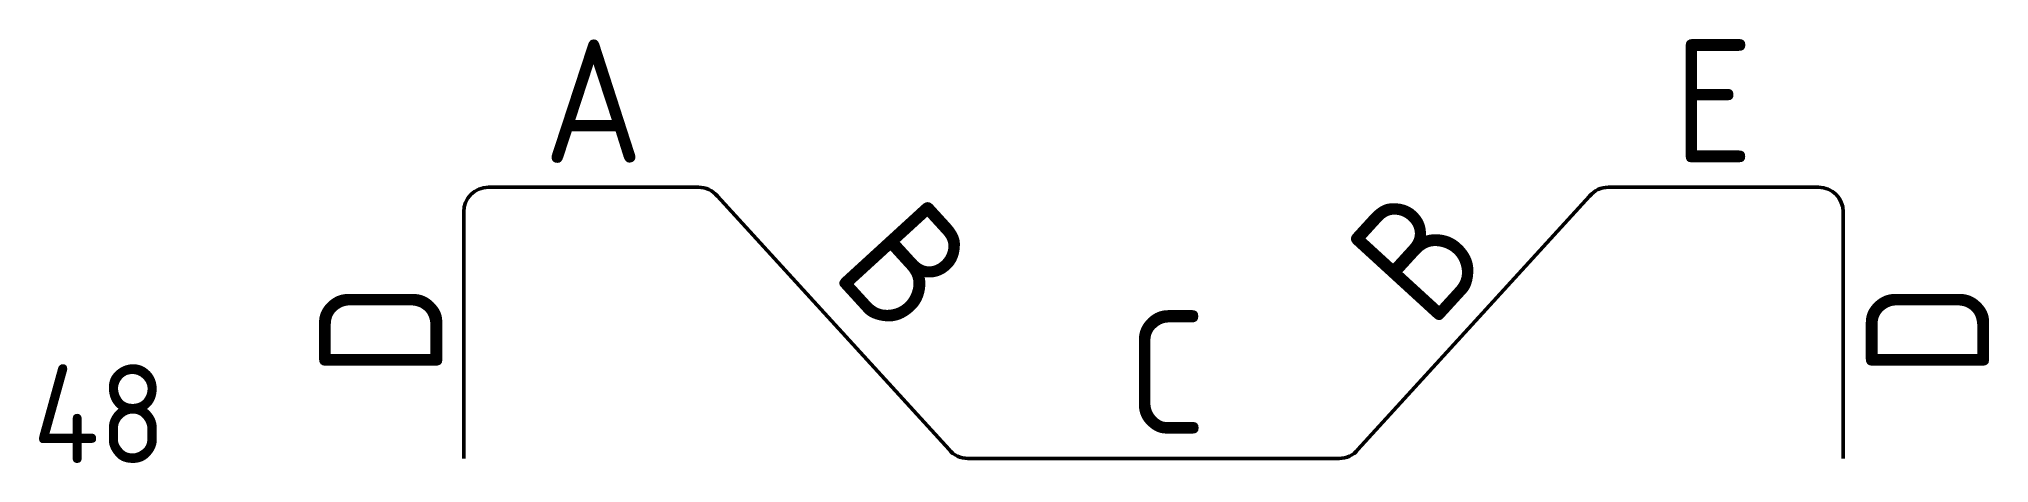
# Model space of a CAD drawing. Extents: x 234219 to 234615, y -47390 to -47304.
import ezdxf
from ezdxf.enums import TextEntityAlignment as Align

# ---------------------------------------------------------------- set-up
doc = ezdxf.new("R2010")
doc.units = 0
doc.layers.add('posedit.mtr.bar', color=7, linetype='Continuous', lineweight=50)
doc.layers.add('posedit.mtr.hidden', color=144, linetype='Continuous', plot=False)
doc.layers.add('posedit.mtr.text', color=3, linetype='Continuous')
doc.styles.add('posedit.ISOCPEUR', font='isocpeur.ttf', dxfattribs={"width": 0.9})

msp = doc.modelspace()

# ---------------------------------------------------------------- linework, layer by layer
at = {"layer": 'posedit.mtr.bar'}
for p, q in [((234352.63, -47334.34), (234309.97, -47334.34)), ((234579.97, -47334.34), (234537.31, -47334.34)), ((234304.97, -47389.34), (234304.97, -47339.34)), ((234356.47, -47336.14), (234403.47, -47387.54)), ((234486.47, -47387.54), (234533.47, -47336.14)), ((234584.97, -47389.34), (234584.97, -47339.34)), ((234482.63, -47389.34), (234407.31, -47389.34))]:
    msp.add_line(p, q, dxfattribs=at)
for centre, start, end in [((234309.97, -47339.34), 90, 180), ((234352.63, -47339.34), 39.8056, 90), ((234537.31, -47339.34), 90, 140.1944), ((234579.97, -47339.34), 0, 90), ((234407.31, -47384.34), 219.8056, 270), ((234482.63, -47384.34), 270, 320.1944)]:
    msp.add_arc(centre, 5, start, end, dxfattribs=at)

# ---------------------------------------------------------------- texts
at = {"layer": 'posedit.mtr.hidden', "color": 144, "style": 'posedit.ISOCPEUR', "width": 0.9}
msp.add_text('48', height=20, dxfattribs=at).set_placement((234217.48, -47390.3))
at = {"layer": 'posedit.mtr.text', "style": 'posedit.ISOCPEUR', "width": 0.9}
for tag, p in [('A', (234331.3, -47316.84)), ('E', (234558.64, -47316.84)), ('C', (234447.66, -47371.84))]:
    msp.add_attdef(tag, text='', height=25, dxfattribs=at).set_placement(p, align=Align.MIDDLE_CENTER)
for tag, rotation, p in [('B', 312.4396, (234394.82, -47350.54)), ('B', 47.5604, (234498.58, -47348.01)), ('D', 90, (234288.11, -47363.26)), ('D', 90, (234602.05, -47363.26))]:
    msp.add_attdef(tag, text='', height=25, rotation=rotation, dxfattribs=at).set_placement(p, align=Align.MIDDLE_CENTER)

doc.saveas('drawing.dxf')
